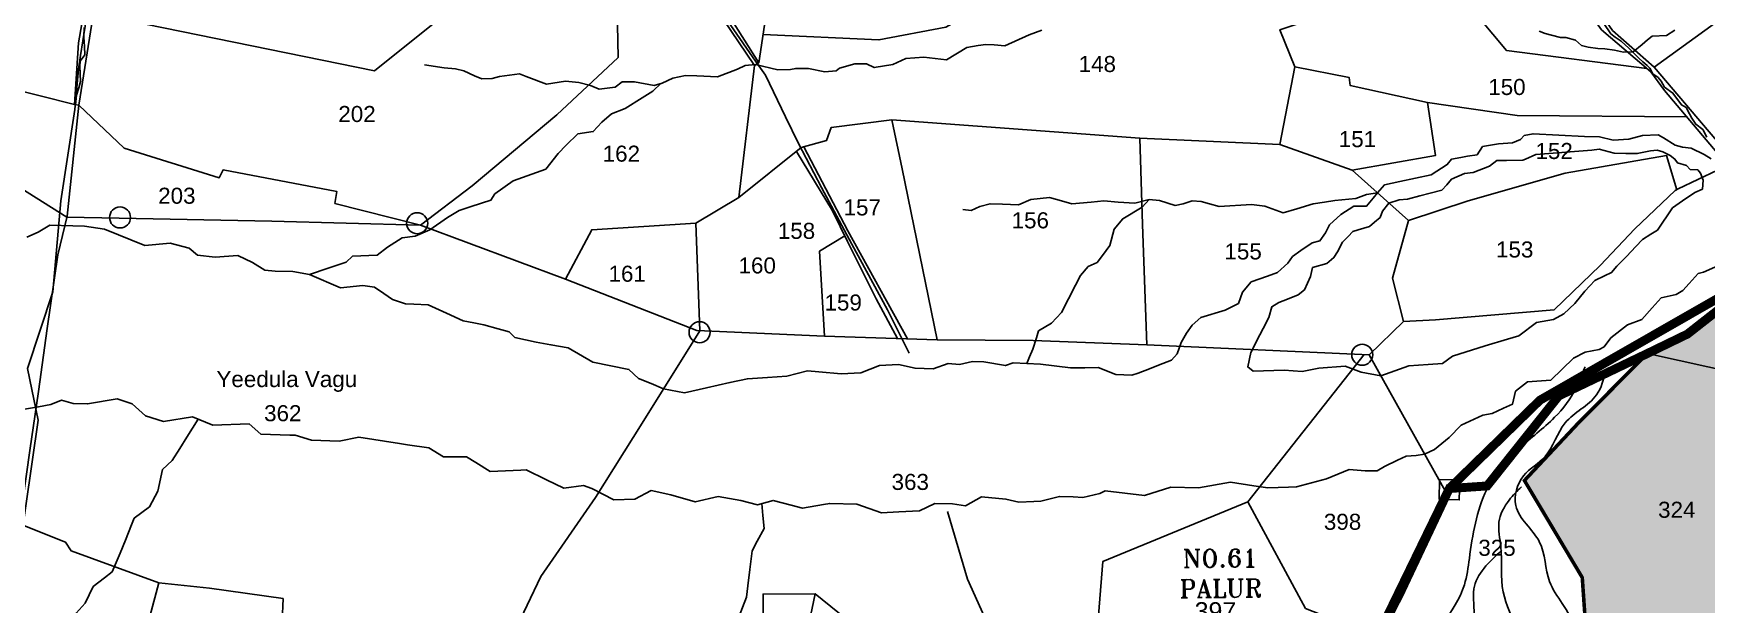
# Model space of a CAD drawing. Header units: inches. Extents: x 200003 to 248779, y 1594258 to 1607376.
# Drawn here: x 210353 to 212231, y 1604971 to 1605612 of the extents above; entities that cross this region are included whole.
import ezdxf
from ezdxf.enums import TextEntityAlignment as Align

# ---------------------------------------------------------------- set-up
doc = ezdxf.new("R2010")
doc.units = ezdxf.units.IN
doc.header["$LTSCALE"] = 15
doc.header["$MEASUREMENT"] = 0
doc.linetypes.add('DASHED2', pattern=[0.375, 0.25, -0.125])
for name, color, linetype in [('BOUNDRY STONES', 240, 'Continuous'), ('PLOT', 7, 'Continuous'), ('PLOTS', 7, 'Continuous'), ('PLOTS NO', 7, 'Continuous'), ('ROADS', 1, 'Continuous'), ('STREAM', 4, 'Continuous'), ('STREAMS', 4, 'Continuous'), ('TEXT', 1, 'Continuous'), ('VILLAGE BOUNDRY', 5, 'Continuous'), ('WUA-14', 3, 'Continuous')]:
    doc.layers.add(name, color=color, linetype=linetype)
doc.styles.add('section', font='romant.shx', dxfattribs={"height": 2})
doc.styles.get("Standard").update_dxf_attribs({"font": 'arial.ttf'})

msp = doc.modelspace()

# ---------------------------------------------------------------- hatches: boundary and pattern name
at = {"layer": 'PLOTS NO', "true_color": 0xafd9aa}
h = msp.add_hatch(dxfattribs=at)
h.set_pattern_fill('ANSI31', color=9)
h.set_pattern_definition([(45, (0, 0), (-0.088388347648, 0.088388347648), [])])
h.paths.add_polyline_path([(211326.4, 1603385.9), (211284.2, 1603389.5), (211180.2, 1603411.1), (211074.4, 1603425.9), (211006.6, 1603430.3), (210852.6, 1603466.2), (210636.6, 1603478), (210695.3, 1603550.1), (210728.4, 1603659.5), (210960.8, 1603662.4), (211092.8, 1603672), (211162.7, 1603652.8), (211293.3, 1603668.1), (211368.1, 1604048.2), (211474.1, 1604069.4), (211538.9, 1604053.4), (211559, 1604080.7), (211564.4, 1604117.4), (211605.1, 1604146), (211612.3, 1604184.7), (211644.1, 1604280.2), (211682.9, 1604381.5), (211761, 1604495.6), (211813.8, 1604632.1), (211868.6, 1604624.2), (211984.6, 1604634.3), (212059.5, 1604824.5), (212097.2, 1604915.5), (212091.2, 1605001.5), (212026.3, 1605110.4), (212085.5, 1605173.5), (212164.3, 1605252.9), (212209.3, 1605274.7), (212278.5, 1605328.9), (212351.4, 1605410.3), (212388.4, 1605400.9), (212480.3, 1605364.2), (212591.5, 1605298.5), (212625.8, 1605281.3), (212681.3, 1605229.5), (212740.8, 1605173), (212851, 1605097.7), (212891.7, 1605066.2), (212906.7, 1605055.9), (212962.8, 1605027.3), (212993.7, 1604972.1), (212911.3, 1604910.4), (212818.7, 1604848.4), (212729.8, 1604779.2), (212650.7, 1604685.8), (212616.5, 1604636.2), (212570.4, 1604526.3), (212519.2, 1604415.3), (212439.6, 1604249.4), (212419.5, 1604204), (212330.7, 1604118.5), (212304.8, 1604093.6), (212278.2, 1604078.6), (212150.3, 1603987.3), (212126.2, 1603962.1), (212110.9, 1603948.6), (212092.9, 1603933.8), (212064.9, 1603909.4), (212043.8, 1603889.3), (211993, 1603864.6), (211901.6, 1603806.4), (211845.4, 1603760.5), (211829.8, 1603730), (211825.8, 1603722.7), (211738.4, 1603652.2), (211635.4, 1603610.5), (211584.7, 1603572.2), (211502.8, 1603526.5), (211469.3, 1603512.5), (211414.3, 1603492.2)])

# ---------------------------------------------------------------- linework, layer by layer
at = {"layer": 'BOUNDRY STONES', "color": 1}
msp.add_lwpolyline([(211931.1, 1605111.6), (211953.7, 1605111.1), (211953.2, 1605088.6), (211930.6, 1605089.1)], close=True, dxfattribs=at)
for centre in [(210450, 1605405.5), (210783.5, 1605399), (211100.5, 1605276.7), (211844.2, 1605251.5)]:
    msp.add_circle(centre, 11.8, dxfattribs=at)
at = {"layer": 'PLOT'}
msp.add_lwpolyline([(212403.3, 1605200.2), (212164.3, 1605252.9), (212085.5, 1605173.5), (212026.3, 1605110.4), (212091.2, 1605001.5), (212097.2, 1604915.5), (212059.5, 1604824.5), (211984.6, 1604634.3), (212090.3, 1604647.9), (212272.2, 1604770.4), (212290, 1604878.1)], dxfattribs=at)
at = {"layer": 'PLOTS'}
for points in [[(211311.9, 1606347.4), (211388.8, 1606312.1), (211421.5, 1606262.3), (211479.8, 1606227.8), (211564.1, 1606180.6), (211583.3, 1606169.8), (211657.3, 1606108.9), (211703, 1606069.8), (211719.9, 1606055.5), (211787.2, 1606000.9), (211847.4, 1605943.2), (211923, 1605869.1), (211984.7, 1605808.5), (212020.9, 1605758.9), (212048.4, 1605724.4), (212098.2, 1605654.3), (212125.3, 1605615.4), (212171.9, 1605574.1), (212261.3, 1605469.1), (212398.6, 1605577.3), (212349.5, 1605629.1), (212303.3, 1605669.5), (212171.9, 1605574.1)], [(210398.9, 1605532.3), (210403.6, 1605531.4), (210420.8, 1605639.7), (210434.8, 1605708.7), (210435.3, 1605785.6), (210438.7, 1605880.7), (210441.6, 1605963.7), (210446.7, 1606105), (210455.9, 1606184.5), (210462.3, 1606210.4), (210487.2, 1606273.2)], [(211416, 1606255.4), (211442.6, 1606242.9), (211503.9, 1606206.6), (211574.6, 1606164.9), (211643.8, 1606110), (211673.3, 1606086.7), (211729.1, 1606036.9), (211783.9, 1605993.9), (211842.9, 1605936.8), (211900.6, 1605880.9), (211934.9, 1605843.1), (211960.8, 1605814.5), (211986.6, 1605786), (212012.6, 1605752.3), (212056.9, 1605695), (212084.3, 1605656.4), (212112.9, 1605616.1), (212140.4, 1605592.6), (212168.1, 1605568.8), (212183.4, 1605548), (212197.7, 1605531), (212248.6, 1605471), (212250.6, 1605456.9), (212261.3, 1605469.1)], [(210440.4, 1606197.6), (210432.5, 1606078.7), (210426.8, 1605919), (210423.2, 1605819.7), (210423.4, 1605725.4), (210418.9, 1605689.2), (210403.4, 1605601.3), (210398.9, 1605532.3), (210244.3, 1605571.2), (210239.7, 1605589.2), (210061.8, 1605627.8), (210086.4, 1605716.3), (210097.9, 1605757.5), (210125.6, 1605871.2), (210094.8, 1605906.6), (210111.3, 1606001.6), (210135.2, 1606123.7), (210152.1, 1606217.1)], [(211218.1, 1605708.1), (211187.6, 1605716.3), (211166.9, 1605579)], [(211101, 1605666.4), (211162.3, 1605575.9), (211166.9, 1605579), (211120.6, 1605652.6)], [(211171.7, 1605610.8), (211301.8, 1605604.8), (211376.8, 1605619), (211443.2, 1605656.4)], [(212163.6, 1605572.6), (212006, 1605592.9), (211962, 1605645.4), (211874, 1605656.9), (211751.8, 1605616.2), (211768.5, 1605574.4)], [(210420, 1605634.2), (210735.6, 1605570.2), (210820.3, 1605637.7)], [(211008.2, 1605621.8), (211009.1, 1605584.9), (210940.4, 1605520.7), (210845.1, 1605441.1), (210787.1, 1605397), (210691.2, 1605421.3), (210693.4, 1605434.5), (210565.6, 1605458.9), (210561.4, 1605450), (210454.6, 1605483.4), (210403.6, 1605531.4)], [(210787.1, 1605397), (210620.4, 1605401.5), (210448.9, 1605404.9), (210390.4, 1605406), (210338.8, 1605438.3), (210244.3, 1605501.7), (210041.3, 1605540.8), (209974.1, 1605553.8), (209890.3, 1605573.3), (209734.2, 1605601.4), (209718, 1605527.6), (209754.4, 1605519.6), (209738.8, 1605448.5), (209709.7, 1605353.4), (209694.6, 1605304), (209809.9, 1605279.6), (209867.4, 1605373.1), (209937.2, 1605486.8), (209980.3, 1605552.6)], [(211162.3, 1605575.9), (211144.5, 1605428)], [(211896, 1605402.1), (211832.9, 1605458.6), (211751.8, 1605487.3), (211768.5, 1605574.4), (211829.4, 1605562.7), (211830.6, 1605553.6), (211917.4, 1605534.6), (212018.2, 1605519.9), (212208.4, 1605518.4)], [(210493.6, 1604995.6), (210395.3, 1605031.4), (210388.9, 1605041.2), (210337.1, 1605061.8), (210348.9, 1605143.9), (210358.4, 1605210.4), (210368.4, 1605280.8), (210380.3, 1605363.7), (210390.6, 1605406.9), (210403.6, 1605531.4)], [(211917.4, 1605534.6), (211926.6, 1605475.1), (211832.9, 1605458.6)], [(211316.4, 1605514.9), (211248.2, 1605506.6), (211243, 1605492), (211214.4, 1605483.9), (211144.5, 1605428), (211096.4, 1605399), (210979.4, 1605391.8), (210950, 1605336.3), (211097.3, 1605278.7), (211240.6, 1605272.3), (211367.2, 1605268.1)], [(211602.5, 1605262.5), (211474.8, 1605267.3), (211367.2, 1605268.1), (211327.7, 1605460.2), (211316.4, 1605514.9), (211594.5, 1605494.5)], [(211751.8, 1605487.3), (211594.5, 1605494.5), (211597.8, 1605397.7), (211602.5, 1605262.5), (211851.9, 1605251.3), (211890.4, 1605288.9)], [(211209.2, 1605479.7), (211249.6, 1605412.9), (211266.6, 1605378.7), (211298.7, 1605314.2), (211322.8, 1605269.6)], [(211333.8, 1605269.2), (211266.9, 1605390.4), (211217.6, 1605484.8)], [(212250.6, 1605456.9), (212243.1, 1605458.5), (212199, 1605437.5), (212195.4, 1605435.8), (212150.3, 1605392.6), (212111.4, 1605351.8), (212059.7, 1605301.9), (211926.4, 1605290.5), (211890.4, 1605288.9), (211878.4, 1605337.4), (211896, 1605402.1), (211963.1, 1605424.3), (212072.2, 1605455.1), (212185.9, 1605475), (212197.2, 1605436.6)], [(210787.1, 1605397), (210950, 1605336.3)], [(211096.4, 1605399), (211100.9, 1605278.5), (211036, 1605174.9), (210983.8, 1605091.4), (210922.3, 1605002.6), (210891.7, 1604938.2), (210873.9, 1604888.1)], [(211240.6, 1605272.3), (211235.2, 1605367.8), (211263.6, 1605384.8)], [(211846.3, 1605251.6), (211716, 1605086.6), (211553.1, 1605019.7), (211544.7, 1604917.1), (211547.2, 1604871.6)], [(211851.9, 1605251.3), (211939.3, 1605095.6)], [(211861.9, 1604935), (211780.6, 1604966.8), (211716, 1605086.6)], [(210630.8, 1604927.2), (210633.1, 1604978), (210550.3, 1604989.7), (210493.6, 1604995.6), (210463.4, 1604882.4)], [(211172.4, 1604882.8), (211171.8, 1604982.9), (211230.2, 1604983.3), (211347.8, 1604888.3)], [(211230.2, 1604983.3), (211209, 1604881.6)]]:
    msp.add_lwpolyline(points, dxfattribs=at)
at = {"layer": 'ROADS', "color": 1}
for points in [[(210471.3, 1606265.4), (210447.6, 1606205.2), (210440.4, 1606119.3), (210436, 1606028.7), (210434.6, 1605949.7), (210429.9, 1605901.3), (210427.2, 1605826.5), (210425.3, 1605801.2), (210425.3, 1605747.6), (210423.9, 1605702.8), (210405.7, 1605587.3), (210403.3, 1605572), (210399.2, 1605526.8), (210383.7, 1605424.1)], [(211107.7, 1605661.2), (211163.2, 1605581), (211174.3, 1605565), (211196.9, 1605518.4), (211211.5, 1605488.5), (211237.2, 1605439.3), (211271.5, 1605375.5), (211311.3, 1605301.9), (211335.8, 1605253.1)], [(210323.4, 1604882.8), (210337.2, 1605032.5), (210358, 1605178.2), (210346.1, 1605235.9), (210374.4, 1605322.2), (210383.7, 1605424.1)], [(211378.7, 1605075.7), (211401.2, 1604999.7), (211455.3, 1604879.2)]]:
    msp.add_lwpolyline(points, dxfattribs=at)
at = {"layer": 'ROADS'}
msp.add_lwpolyline([(212231.2, 1605495.6), (212226.7, 1605504.1), (212218.5, 1605510.1), (212214.2, 1605517), (212211.5, 1605521.6), (212207.7, 1605528.7), (212202.5, 1605531.8), (212193, 1605545), (212183.5, 1605551.8), (212179.8, 1605558.3), (212176.3, 1605562.4), (212170.4, 1605566.7), (212167.1, 1605573.2), (212164.2, 1605576), (212159.1, 1605580.1), (212154.6, 1605584.4), (212143.4, 1605595.6), (212134.9, 1605603.4), (212128, 1605607.7), (212123.3, 1605611.7), (212115.5, 1605623.2)], dxfattribs=at)
at = {"layer": 'STREAM'}
for points in [[(211154.9, 1603983.6), (211181, 1603986.3), (211211.6, 1604001.7), (211260.8, 1604022.6), (211290.7, 1604035.8), (211347.5, 1604074.2), (211406.4, 1604116.7), (211443.9, 1604137), (211492.6, 1604150.9), (211532.1, 1604166.4), (211576.3, 1604228.1), (211590.8, 1604241.4), (211614.5, 1604290.7), (211642.1, 1604317.9), (211655, 1604367.7), (211707.8, 1604441.3), (211749.4, 1604513.9), (211766.1, 1604565.1), (211781.6, 1604644.2), (211830.8, 1604718.7), (211879.7, 1604801.6), (211906.2, 1604906.9), (211958.9, 1604993.5), (211964.5, 1605022.8), (211984.1, 1605100.2), (212020.1, 1605146.2), (212060.2, 1605181.3), (212084.2, 1605213.8), (212094.3, 1605238.1)], [(212117.7, 1605234.3), (212107.2, 1605206.4), (212072, 1605175.1), (212049.4, 1605137.2), (212025.3, 1605115.5), (212016.6, 1605082.2), (212043, 1605041.8), (212054.6, 1604997), (212068.8, 1604972.4), (212082.5, 1604944.3), (212079.6, 1604912.8), (212029, 1604843.5), (211999.2, 1604805.5), (211983.3, 1604769.9), (211943.4, 1604718.4), (211898.6, 1604692.3), (211871.6, 1604698.8), (211842.9, 1604685.6), (211817.3, 1604640), (211787.7, 1604579.7), (211767.5, 1604518.7), (211750, 1604464.7), (211724.5, 1604448.3), (211700.1, 1604416.2), (211655.7, 1604344.6), (211661, 1604310.5)], [(211882.5, 1604712), (211896.4, 1604713), (211923.9, 1604753.2), (211969.8, 1604796.8), (211999, 1604855.4), (212017.1, 1604898.9), (212017.2, 1604941.2), (212002.4, 1604985.5), (211999.8, 1605036.2), (211997.7, 1605063.6), (212009.2, 1605088.4), (212023, 1605103.4)], [(212001.1, 1605032.2), (211969.6, 1604988.8), (211969.4, 1604956), (211956.2, 1604922.7), (211921.9, 1604834.2), (211883.8, 1604770), (211871, 1604734.9), (211882.5, 1604712)]]:
    msp.add_spline(points, degree=3, dxfattribs=at)
at = {"layer": 'STREAMS', "color": 4}
for points in [[(210409.6, 1605618.7), (210409.2, 1605607.7), (210410.2, 1605597.3), (210410.4, 1605587.9), (210405.2, 1605580.7), (210404.7, 1605575.1), (210405.6, 1605558.1), (210403.9, 1605551), (210401.3, 1605542.8), (210399.9, 1605531.5)], [(211484.7, 1605615.7), (211470.4, 1605610.4), (211443.2, 1605598.2), (211431.2, 1605599.3), (211421.9, 1605599.7), (211413.2, 1605598.4), (211400.5, 1605596.3), (211377.5, 1605582.2), (211352.1, 1605585.4), (211332, 1605583.9), (211317.3, 1605577.1), (211296.6, 1605573.6), (211287.9, 1605577.7), (211274.9, 1605577.8), (211257.7, 1605572.9), (211253.9, 1605570), (211240.9, 1605569), (211222.7, 1605572.6), (211208.5, 1605572.7), (211202.4, 1605571.4), (211188.5, 1605571.2), (211163.2, 1605577), (211151.8, 1605576), (211143, 1605571.8), (211120.7, 1605563.4), (211097.3, 1605564.3), (211084.7, 1605564.6), (211070.3, 1605561.9), (211058.6, 1605556.3), (211049.4, 1605553.6), (211027.3, 1605557.8), (211013.6, 1605557.7), (211005.6, 1605551.8), (210987.7, 1605549.6), (210978, 1605553.7), (210964.9, 1605557), (210949.9, 1605558.5), (210928.6, 1605555.2), (210905.7, 1605563.6), (210898.2, 1605566.8), (210875.9, 1605563.8), (210867.6, 1605561.4), (210856.1, 1605561), (210847.9, 1605564.4), (210835.8, 1605569.9), (210826.5, 1605572.1), (210813.9, 1605573.4), (210791.9, 1605576.8)], [(212195, 1605615.8), (212185.7, 1605609.7), (212169.6, 1605608.8), (212164.3, 1605604.7), (212158.3, 1605599.4), (212148.3, 1605591.2), (212137.5, 1605590.8), (212127.3, 1605593.2), (212116.4, 1605594.7), (212108.6, 1605595.1), (212098, 1605596.4), (212090.4, 1605598.4), (212083.6, 1605604.6), (212072.8, 1605607.4), (212066.9, 1605607.6), (212056.7, 1605610), (212049.6, 1605611.9), (212042.7, 1605614.4)], [(211057.4, 1605556.1), (211048.1, 1605547.1), (211035.9, 1605539.7), (211017, 1605527.8), (211001.7, 1605521.8), (210990.6, 1605512.5), (210981.2, 1605501.8), (210963.9, 1605499.4), (210950.9, 1605486.7), (210941.9, 1605477.4), (210927.8, 1605459.8), (210891.2, 1605446.5), (210870.7, 1605432), (210866.3, 1605425.1), (210844.3, 1605417.8), (210830.8, 1605413.2), (210817.6, 1605405.4), (210797.6, 1605391.8), (210781.2, 1605384.4), (210766.7, 1605382.6), (210750.3, 1605372.1), (210738.5, 1605363.2), (210711, 1605362), (210703.8, 1605355.2), (210683.8, 1605348.5), (210662.5, 1605341.6), (210643.9, 1605344.8), (210624.2, 1605345.2), (210612.6, 1605346.5), (210598.7, 1605354.9), (210582.3, 1605362.7), (210556.9, 1605360.8), (210536.9, 1605363.3), (210527.6, 1605370.9), (210506.2, 1605376.7), (210478, 1605374.2), (210432.7, 1605392.5), (210410.2, 1605395.8), (210396.9, 1605396.1), (210371.2, 1605396.7), (210358.3, 1605389.2), (210345.5, 1605383.5)], [(212235.8, 1605471.4), (212228.1, 1605476), (212213.4, 1605483.2), (212203.6, 1605484.2), (212195.6, 1605486.7), (212182.4, 1605494.8), (212176.5, 1605498.4), (212158.7, 1605497.6), (212143.4, 1605493.3), (212125.9, 1605492.1), (212110.5, 1605495.8), (212093.7, 1605496.5), (212036, 1605499.5), (212026, 1605497.4), (212021.9, 1605493), (212012.9, 1605489.4), (211997.3, 1605488.1), (211986.1, 1605486.3), (211979.4, 1605485.1), (211973.1, 1605475.7), (211962.5, 1605474.1), (211955.1, 1605472.9), (211944.4, 1605470.9), (211939.6, 1605464.9), (211921.8, 1605453.3), (211886.4, 1605445.7), (211869.2, 1605442.1), (211861.3, 1605433.2), (211856.4, 1605427.3), (211849.1, 1605418.3), (211834.9, 1605418.1), (211820.3, 1605408.8), (211807.5, 1605397.1), (211803, 1605388.2), (211796.7, 1605379.4), (211788.1, 1605377.2), (211775.4, 1605368.3), (211766, 1605361.7), (211760.7, 1605354.3), (211749, 1605343.8), (211737.8, 1605339.8), (211719.6, 1605333.3), (211709.8, 1605321.8), (211705.3, 1605309.1), (211690.5, 1605301.4), (211663.1, 1605293.1), (211653.4, 1605284.7), (211647.1, 1605275.6), (211641.2, 1605265.4), (211636.6, 1605252.7), (211630.1, 1605245.5), (211615.5, 1605239.7), (211605.3, 1605235.6), (211592.7, 1605231), (211585.5, 1605228.4), (211567.8, 1605229.5), (211547.7, 1605237), (211532.8, 1605236.9), (211523.5, 1605236.8), (211516.7, 1605236.7), (211483.2, 1605241), (211452.3, 1605242.4), (211443.7, 1605239.3), (211419.5, 1605243.6), (211406.9, 1605243.9), (211392.2, 1605240.7), (211379.5, 1605241.7), (211362.7, 1605235.6), (211342.4, 1605236.3), (211323.8, 1605240.5), (211302.3, 1605239.5), (211281.3, 1605231.3), (211259.3, 1605230.1), (211234.5, 1605232.3), (211221.8, 1605233.5), (211198.3, 1605227.5), (211176.9, 1605226.1), (211154.2, 1605224.6), (211134.5, 1605220.2), (211108.4, 1605214.4), (211083.5, 1605208.8), (211060, 1605213.2), (211046.1, 1605219.1), (211032.1, 1605225), (211021.1, 1605235), (210980.8, 1605243.3), (210953, 1605259.2), (210933.7, 1605262.7), (210917.1, 1605265.7), (210893.3, 1605270.9), (210886.6, 1605277.2), (210874.6, 1605280.5), (210858.2, 1605285.1), (210847.1, 1605287.3), (210835, 1605289.7), (210816.4, 1605298.1), (210796, 1605307.6), (210779.6, 1605308.3), (210770.6, 1605308.6), (210763.5, 1605310.9), (210755.8, 1605313.3), (210746.1, 1605320.1), (210735.8, 1605327.4), (210722.7, 1605329.1), (210697.4, 1605326.6), (210662.5, 1605341.6)], [(212226.8, 1605447.3), (212224.1, 1605455.3), (212220.8, 1605458.8), (212212.4, 1605459.5), (212208.3, 1605463.8), (212198.1, 1605466.9), (212195.2, 1605471.1), (212189.9, 1605474.9), (212181.6, 1605479.3), (212175.4, 1605480.9), (212167.9, 1605480.3), (212153, 1605477.1), (212140, 1605477.3), (212127.1, 1605477.6), (212110.1, 1605482.1), (212101.8, 1605481), (212039.2, 1605476.1), (212027.5, 1605471.1), (212024.5, 1605469.9), (212006.3, 1605469.6), (211995.5, 1605469.4), (211987, 1605463.2), (211968.6, 1605456), (211958.9, 1605455), (211944.6, 1605448.4), (211939.1, 1605442.3), (211933.5, 1605436.2), (211920.5, 1605432.8), (211908.8, 1605429.7), (211895.2, 1605426.1), (211885.6, 1605425.3), (211874.1, 1605421.7), (211867.1, 1605412.5), (211864.2, 1605405.6), (211857.9, 1605400.2), (211852.3, 1605395.4), (211839.5, 1605391.6), (211833.8, 1605389.9), (211828.3, 1605384.1), (211822.2, 1605377.8), (211816.4, 1605367.1), (211812.5, 1605360.5), (211804.7, 1605353.7), (211788.6, 1605349.3), (211786.2, 1605339.3), (211779.5, 1605324.4), (211772.5, 1605318.7), (211760.2, 1605314), (211750.5, 1605310.2), (211742.8, 1605305.3), (211739.3, 1605293.4), (211733, 1605281.1), (211729.3, 1605273.9), (211719.2, 1605254), (211715.8, 1605237.9), (211721.8, 1605233.2), (211756.6, 1605234.2), (211776.8, 1605232.7), (211795.6, 1605236.3), (211825, 1605238.5), (211842.9, 1605232), (211865.2, 1605227.7), (211896.4, 1605239), (211918.2, 1605240.5), (211934.4, 1605241.7), (211945.6, 1605250), (211982.3, 1605261.6), (212007.3, 1605268.9), (212020.1, 1605272.6), (212039.9, 1605287.7), (212059, 1605291), (212070.5, 1605297.3), (212082.8, 1605308.9), (212094, 1605323), (212105.4, 1605334.7), (212116.2, 1605340), (212124.1, 1605343.9), (212130.1, 1605350.8), (212140.7, 1605361.9), (212151.3, 1605373), (212158.8, 1605380.9), (212168.1, 1605386.6), (212175.5, 1605391.2), (212192.6, 1605416.2), (212203.9, 1605424), (212217.5, 1605433.4), (212226, 1605437.4), (212226.8, 1605447.3)], [(211396, 1605414.5), (211405.5, 1605413.4), (211415.2, 1605417.9), (211426.6, 1605420.9), (211440.6, 1605420.3), (211458.4, 1605419.5), (211472.2, 1605425.6), (211493.2, 1605427.9), (211506.7, 1605424.1), (211518.2, 1605420.8), (211540.1, 1605422.8), (211554.1, 1605424.1), (211570.4, 1605422.7), (211588.9, 1605421.5), (211605.2, 1605425.6), (211616.6, 1605424.5), (211634.4, 1605419.1), (211643.3, 1605420.8), (211653.5, 1605424), (211663.3, 1605423.6), (211672.9, 1605420.9), (211683.8, 1605417.9), (211720.1, 1605420.2), (211735.1, 1605418), (211755.5, 1605410.7), (211770.8, 1605415.3), (211789, 1605420.7), (211801.9, 1605422.8), (211813.6, 1605424.7), (211837, 1605426.9), (211849.1, 1605431.1), (211861.3, 1605433.2)], [(211467.7, 1605241.7), (211470.9, 1605249.1), (211474.6, 1605257.6), (211478.5, 1605270.6), (211480.9, 1605278.3), (211495.3, 1605286.9), (211506.7, 1605299), (211514.5, 1605314.1), (211522.4, 1605329.6), (211528, 1605340.4), (211536.7, 1605350.4), (211546.6, 1605354.9), (211552.6, 1605363), (211560.8, 1605374), (211565.8, 1605392.4), (211575.5, 1605404.1), (211597.2, 1605416.9), (211605.2, 1605425.6)], [(210329.5, 1605188.3), (210358.6, 1605193.2), (210372.4, 1605195.5), (210384.4, 1605200.4), (210397.4, 1605196.9), (210413.5, 1605196.3), (210446.8, 1605202.1), (210463.6, 1605196.6), (210478.7, 1605183), (210498.8, 1605176.7), (210531.4, 1605181.8), (210554, 1605172.5), (210594.9, 1605173.8), (210607.9, 1605162.5), (210640.6, 1605161.4), (210646.5, 1605161.2), (210664.8, 1605155.7), (210696.1, 1605154.6), (210717.9, 1605158.9), (210763.6, 1605151.9), (210772.8, 1605150.5), (210796.6, 1605146.9), (210813, 1605136.9), (210838.8, 1605137), (210849.3, 1605130.5), (210865.5, 1605120.6), (210900, 1605122), (210906, 1605122.3), (210928.8, 1605111.1), (210948, 1605101.7), (210970.3, 1605104.7), (210979.4, 1605101.5), (211004.4, 1605088.7), (211027.9, 1605089.6), (211046.2, 1605099.1), (211068.2, 1605094.2), (211095.6, 1605086.3), (211121.2, 1605092.3), (211146.9, 1605088.1), (211165.5, 1605083.2), (211182.9, 1605088), (211203.1, 1605082.8), (211216, 1605079.4), (211239.5, 1605083.4), (211246.5, 1605084.6), (211277, 1605083.7), (211304.8, 1605074.2), (211324.3, 1605075.3), (211347.5, 1605076.5), (211364.7, 1605084.7), (211384.2, 1605084.2), (211398.8, 1605082.1), (211417.1, 1605092), (211444.3, 1605089.5), (211459, 1605086.2), (211475.6, 1605087), (211483.5, 1605087.3), (211504.4, 1605092.6), (211519.8, 1605091.9), (211530.5, 1605091.4), (211549.8, 1605096), (211555.7, 1605098.8), (211600, 1605093.4), (211629.3, 1605103), (211660.6, 1605102.3), (211696.4, 1605108.5), (211722.5, 1605104.6), (211738.3, 1605102.3), (211761.5, 1605103), (211770.4, 1605103.3), (211804.2, 1605112.1), (211829.7, 1605122.6), (211847.7, 1605121.2), (211861, 1605121.4), (211869.4, 1605126.1), (211883.9, 1605133.2), (211893.5, 1605137.8), (211904.7, 1605138.5), (211914.3, 1605140.1), (211925.2, 1605145.1), (211941.7, 1605158.6), (211955.2, 1605172.4), (211979.6, 1605183.7), (211990, 1605185.5), (212002.9, 1605191.5), (212013, 1605196.2), (212016.1, 1605210.6), (212029.8, 1605221.1), (212055.8, 1605223.1), (212081.4, 1605247.5), (212094.3, 1605254.4), (212110.1, 1605257.3), (212115.7, 1605260.4), (212123.1, 1605270.4), (212142.1, 1605285), (212158.2, 1605291.1), (212169.8, 1605304.3), (212179.8, 1605315.5), (212196.6, 1605319), (212204.1, 1605323.4), (212211.2, 1605331.4), (212221.4, 1605342.7), (212227.3, 1605344.2), (212246.8, 1605352.9)], [(210346.4, 1604885.3), (210352.4, 1604892.3), (210356.9, 1604897.6), (210365.9, 1604900.6), (210370.3, 1604902.1), (210380, 1604913.8), (210389.5, 1604925.3), (210390.2, 1604949.5), (210400.7, 1604961.5), (210410.7, 1604972.8), (210420, 1604991.4), (210432.4, 1605001.1), (210441.3, 1605008), (210450.2, 1605028.9), (210456, 1605043.4), (210463, 1605060.7), (210465.9, 1605068), (210482.9, 1605080.8), (210492.4, 1605098.3), (210497.7, 1605122.8), (210508.4, 1605132.8), (210517, 1605146.4), (210525.1, 1605159.2), (210537.7, 1605179.2)], [(211170.4, 1605084.6), (211171.6, 1605071.2), (211172.9, 1605056.5), (211165.3, 1605042.3), (211159.4, 1605031.4), (211157, 1605010.6), (211154.8, 1604992.4), (211153.3, 1604979.6), (211144.1, 1604956.5), (211147.8, 1604941.5), (211151.8, 1604925.6), (211153.5, 1604918.7), (211151.4, 1604896), (211150.2, 1604882.9), (211155.3, 1604876.4)]]:
    msp.add_lwpolyline(points, dxfattribs=at)
at = {"layer": 'VILLAGE BOUNDRY', "linetype": 'DASHED2', "ltscale": 8, "const_width": 10}
for points in [[(211835.2, 1604881.7), (211942, 1605101.4), (211984.4, 1605104.3), (212064.8, 1605205.3), (212164.3, 1605252.9), (212209.3, 1605274.7), (212278.5, 1605328.9)], [(212251.3, 1605319.3), (212133.8, 1605252.1), (212043.7, 1605200.5), (211942, 1605101.4), (211887.9, 1604986.8), (211858.6, 1604928.5)]]:
    msp.add_lwpolyline(points, dxfattribs=at)
at = {"layer": 'WUA-14', "color": 17, "const_width": 4}
msp.add_lwpolyline([(212097.2, 1604915.5), (212091.2, 1605001.5), (212026.3, 1605110.4), (212085.5, 1605173.5), (212164.3, 1605252.9), (212209.3, 1605274.7), (212278.5, 1605328.9)], dxfattribs=at)
at = {"layer": 'WUA-14', "const_width": 3}
msp.add_lwpolyline([(212097.2, 1604915.5), (212091.2, 1605001.5), (212026.3, 1605110.4), (212085.5, 1605173.5), (212164.3, 1605252.9), (212209.3, 1605274.7), (212278.5, 1605328.9)], dxfattribs=at)

# ---------------------------------------------------------------- texts
at = {"layer": 'PLOTS NO'}
for s, height, p in [('148', 18, (211525.9, 1605568.7)), ('150', 18, (211985.7, 1605542.9)), ('202', 18, (210695, 1605512.6)), ('151', 18, (211817.9, 1605484.4)), ('162', 18, (210991.7, 1605468.1)), ('152', 18, (212038.7, 1605471.1)), ('203', 18, (210492.8, 1605420.9)), ('157', 18, (211262.1, 1605407.8)), ('158', 18, (211188.3, 1605381.5)), ('156', 18, (211450.7, 1605393.3)), ('155', 18, (211689.6, 1605358.4)), ('153', 18, (211994.4, 1605360.6)), ('161', 18, (210998.3, 1605333.4)), ('160', 18, (211144.2, 1605342.7)), ('159', 18, (211240.7, 1605301.1)), ('Yeedula Vagu', 18, (210558.2, 1605215.2)), ('362', 18, (210611.7, 1605176.9)), ('363', 18, (211316, 1605099.8)), ('398', 18, (211801.2, 1605055.1)), ('397', 20, (211656.2, 1604953.9))]:
    msp.add_text(s, height=height, dxfattribs=at).set_placement(p)
for s, p in [('324', (212197.3, 1605077.6)), ('325', (211995.5, 1605034.9))]:
    msp.add_text(s, height=18, dxfattribs=at).set_placement(p, align=Align.MIDDLE_CENTER)
at = {"layer": 'TEXT', "insert": (211563.6, 1605032.3), "char_height": 20.304, "width": 242.684, "attachment_point": 1, "rotation": 0.486, "style": 'section'}
msp.add_mtext('\\pxqc;NO.61 \\PPALUR', dxfattribs=at)

doc.saveas('drawing.dxf')
